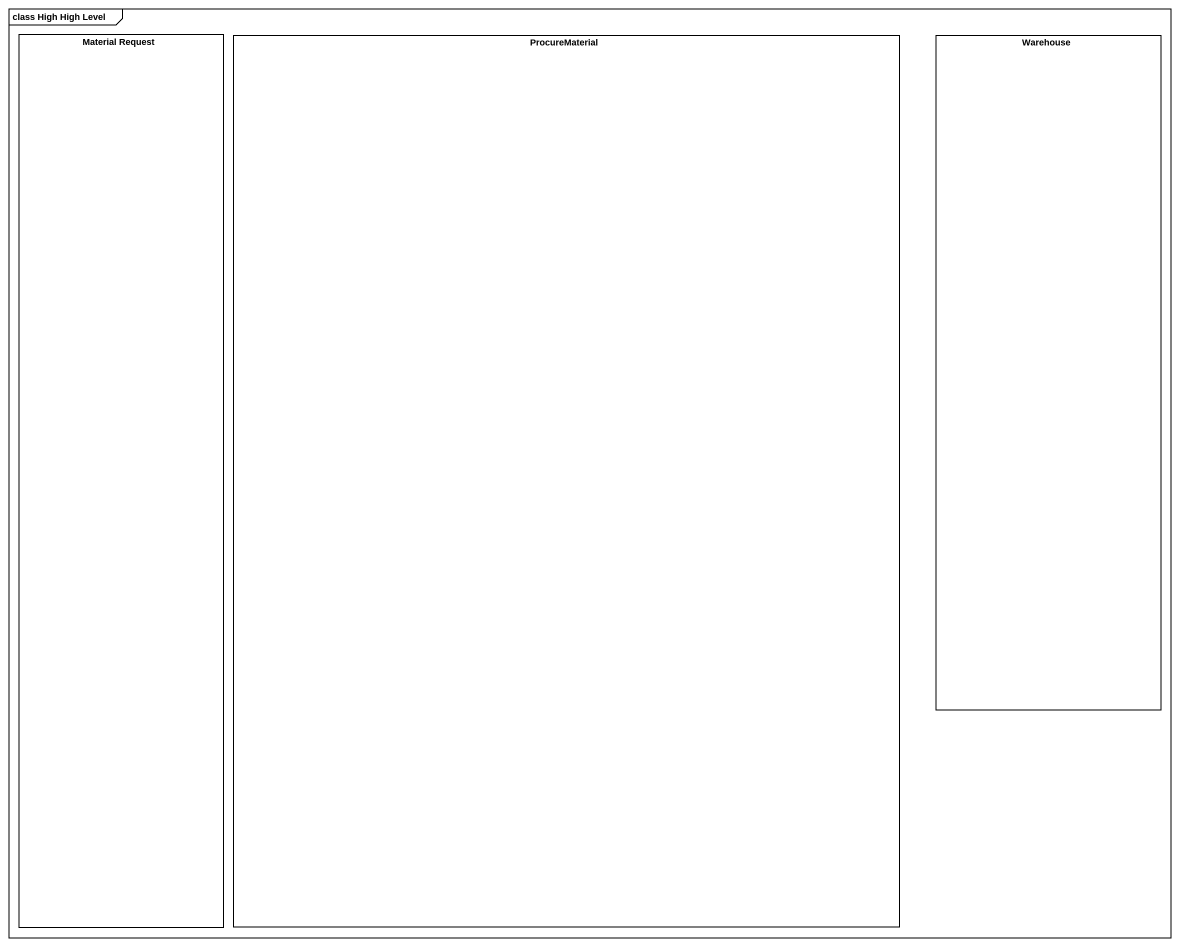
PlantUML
@startuml
mainframe class High High Level
rectangle "Material Request" as Material_Request
rectangle ProcureMaterial
rectangle Warehouse
@enduml
